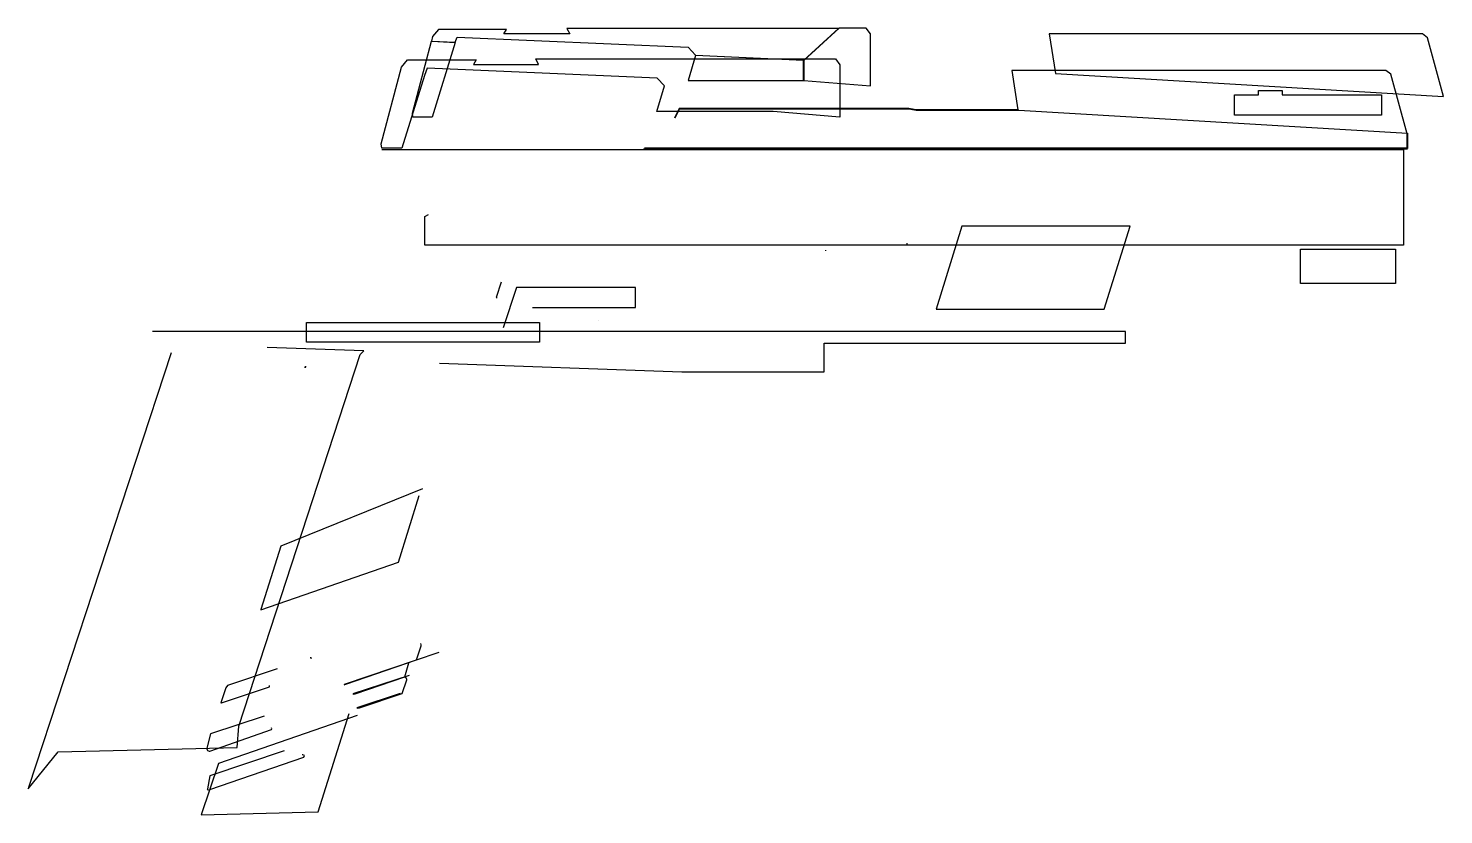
# Model space of a CAD drawing. Header units: metres. Extents: x -4 to 15.2, y 0.5 to 11.2.
import ezdxf

# ---------------------------------------------------------------- set-up
doc = ezdxf.new("R2010")
doc.units = ezdxf.units.M

msp = doc.modelspace()

# ---------------------------------------------------------------- linework, layer by layer
for points in [[(1.572, 11.159), (1.491, 11.065), (1.477, 11.001), (1.801, 10.988), (1.827, 11.055), (4.958, 10.92), (5.057, 10.812), (6.523, 10.744), (6.994, 11.172), (3.313, 11.172), (3.352, 11.097), (2.457, 11.097), (2.495, 11.159), (1.576, 11.159), (1.572, 11.159)], [(6.526, 10.739), (6.526, 10.467), (7.427, 10.393), (7.427, 11.097), (7.369, 11.174), (7.003, 11.174), (6.526, 10.739)], [(1.481, 10.998), (1.801, 10.983), (1.488, 9.971), (1.225, 9.971), (1.22, 10.025), (1.479, 10.998), (1.481, 10.998)], [(9.85, 11.098), (9.937, 10.563), (15.196, 10.249), (14.976, 11.047), (14.909, 11.098), (9.85, 11.098), (9.85, 11.098)], [(1.153, 10.745), (2.084, 10.745), (2.047, 10.683), (2.931, 10.683), (2.892, 10.759), (6.954, 10.759), (7.014, 10.679), (7.014, 9.971), (6.107, 10.047), (4.534, 10.047), (4.636, 10.395), (4.539, 10.499), (1.419, 10.633), (1.382, 10.536), (1.077, 9.55), (0.805, 9.55), (0.797, 9.61), (1.072, 10.648), (1.153, 10.745)], [(5.058, 10.807), (4.956, 10.467), (6.521, 10.467), (6.521, 10.739), (5.058, 10.807)], [(4.354, 9.541), (14.681, 9.541), (14.703, 9.538), (14.7, 9.56), (14.7, 9.746), (14.479, 10.552), (14.412, 10.603), (9.345, 10.603), (9.424, 10.071), (8.048, 10.071), (7.948, 10.089), (4.837, 10.089), (4.771, 9.958)], [(12.404, 10.275), (12.688, 10.275), (12.688, 10.331), (13.008, 10.331), (13.008, 10.275), (14.321, 10.275), (14.352, 10.275), (14.352, 9.996), (12.363, 9.996), (12.363, 10.275), (12.404, 10.275)], [(4.78, 9.963), (4.839, 10.084), (7.947, 10.084), (8.047, 10.066), (9.438, 10.066), (14.704, 9.753), (14.704, 9.566), (14.706, 9.546), (14.686, 9.549), (4.367, 9.549)], [(0.804, 9.533), (14.652, 9.533), (14.652, 8.24), (1.388, 8.24), (1.388, 8.625), (1.438, 8.651)], [(10.948, 8.493), (8.664, 8.493), (8.319, 7.37), (10.597, 7.37), (10.948, 8.493)], [(7.928, 8.245), (7.927, 8.245), (7.927, 8.244), (7.927, 8.264)], [(6.825, 8.162), (6.825, 8.162), (6.825, 8.162), (6.825, 8.17)], [(13.257, 8.183), (14.544, 8.183), (14.544, 7.718), (13.257, 7.718), (13.257, 8.183)], [(2.422, 7.737), (2.354, 7.53), (2.368, 7.53)], [(2.849, 7.396), (4.244, 7.396), (4.244, 7.665), (4.225, 7.664), (2.629, 7.664), (2.451, 7.12)], [(-0.215, 7.192), (2.941, 7.192), (2.941, 6.923), (-0.215, 6.923), (-0.215, 7.192)], [(3.741, 7.218), (3.741, 7.22)], [(1.586, 6.64), (4.87, 6.521), (6.801, 6.521), (6.801, 6.911), (10.885, 6.911), (10.885, 7.068), (-2.303, 7.068)], [(-2.048, 6.779), (-3.985, 0.897), (-3.986, 0.875), (-3.582, 1.377), (-1.156, 1.438), (-1.133, 1.727), (0.511, 6.757), (0.561, 6.805), (-0.749, 6.851)], [(-0.219, 6.591), (-0.235, 6.592), (-0.234, 6.576), (-0.231, 6.599)], [(1.356, 4.939), (-0.565, 4.161), (-0.834, 3.304), (-0.835, 3.299), (1.03, 3.948), (1.312, 4.85)], [(1.577, 2.724), (0.295, 2.289), (0.295, 2.287), (0.318, 2.294), (1.277, 2.622), (1.338, 2.812), (1.34, 2.825), (1.335, 2.845)], [(-0.615, 2.502), (-1.285, 2.276), (-1.308, 2.244), (-1.374, 2.055), (-1.376, 2.04), (-1.366, 2.042), (-0.716, 2.26), (-0.717, 2.263), (-0.715, 2.277)], [(-0.154, 2.649), (-0.154, 2.643), (-0.154, 2.649), (-0.167, 2.649)], [(1.178, 2.413), (0.411, 2.162), (0.427, 2.157), (0.442, 2.161), (1.117, 2.391), (1.172, 2.581), (1.159, 2.579)], [(1.055, 2.169), (0.468, 1.972), (0.468, 1.972), (0.482, 1.968), (0.501, 1.974), (1.082, 2.167), (1.145, 2.353), (1.146, 2.359), (1.136, 2.381), (1.117, 2.388), (1.107, 2.386)], [(0.471, 1.87), (-1.41, 1.222), (-1.641, 0.527), (-0.056, 0.565), (0.362, 1.899)], [(-0.79, 1.86), (-1.517, 1.621), (-1.564, 1.429), (-1.566, 1.418), (-1.557, 1.396), (-1.534, 1.387), (-1.524, 1.388), (-0.688, 1.678), (-0.685, 1.69), (-0.688, 1.704), (-0.69, 1.704)], [(-0.516, 1.393), (-1.527, 1.053), (-1.559, 0.875), (-1.56, 0.87), (-1.542, 0.864), (-1.527, 0.868), (-0.252, 1.304), (-0.244, 1.327), (-0.267, 1.335), (-0.275, 1.335)]]:
    msp.add_lwpolyline(points)

doc.saveas('drawing.dxf')
